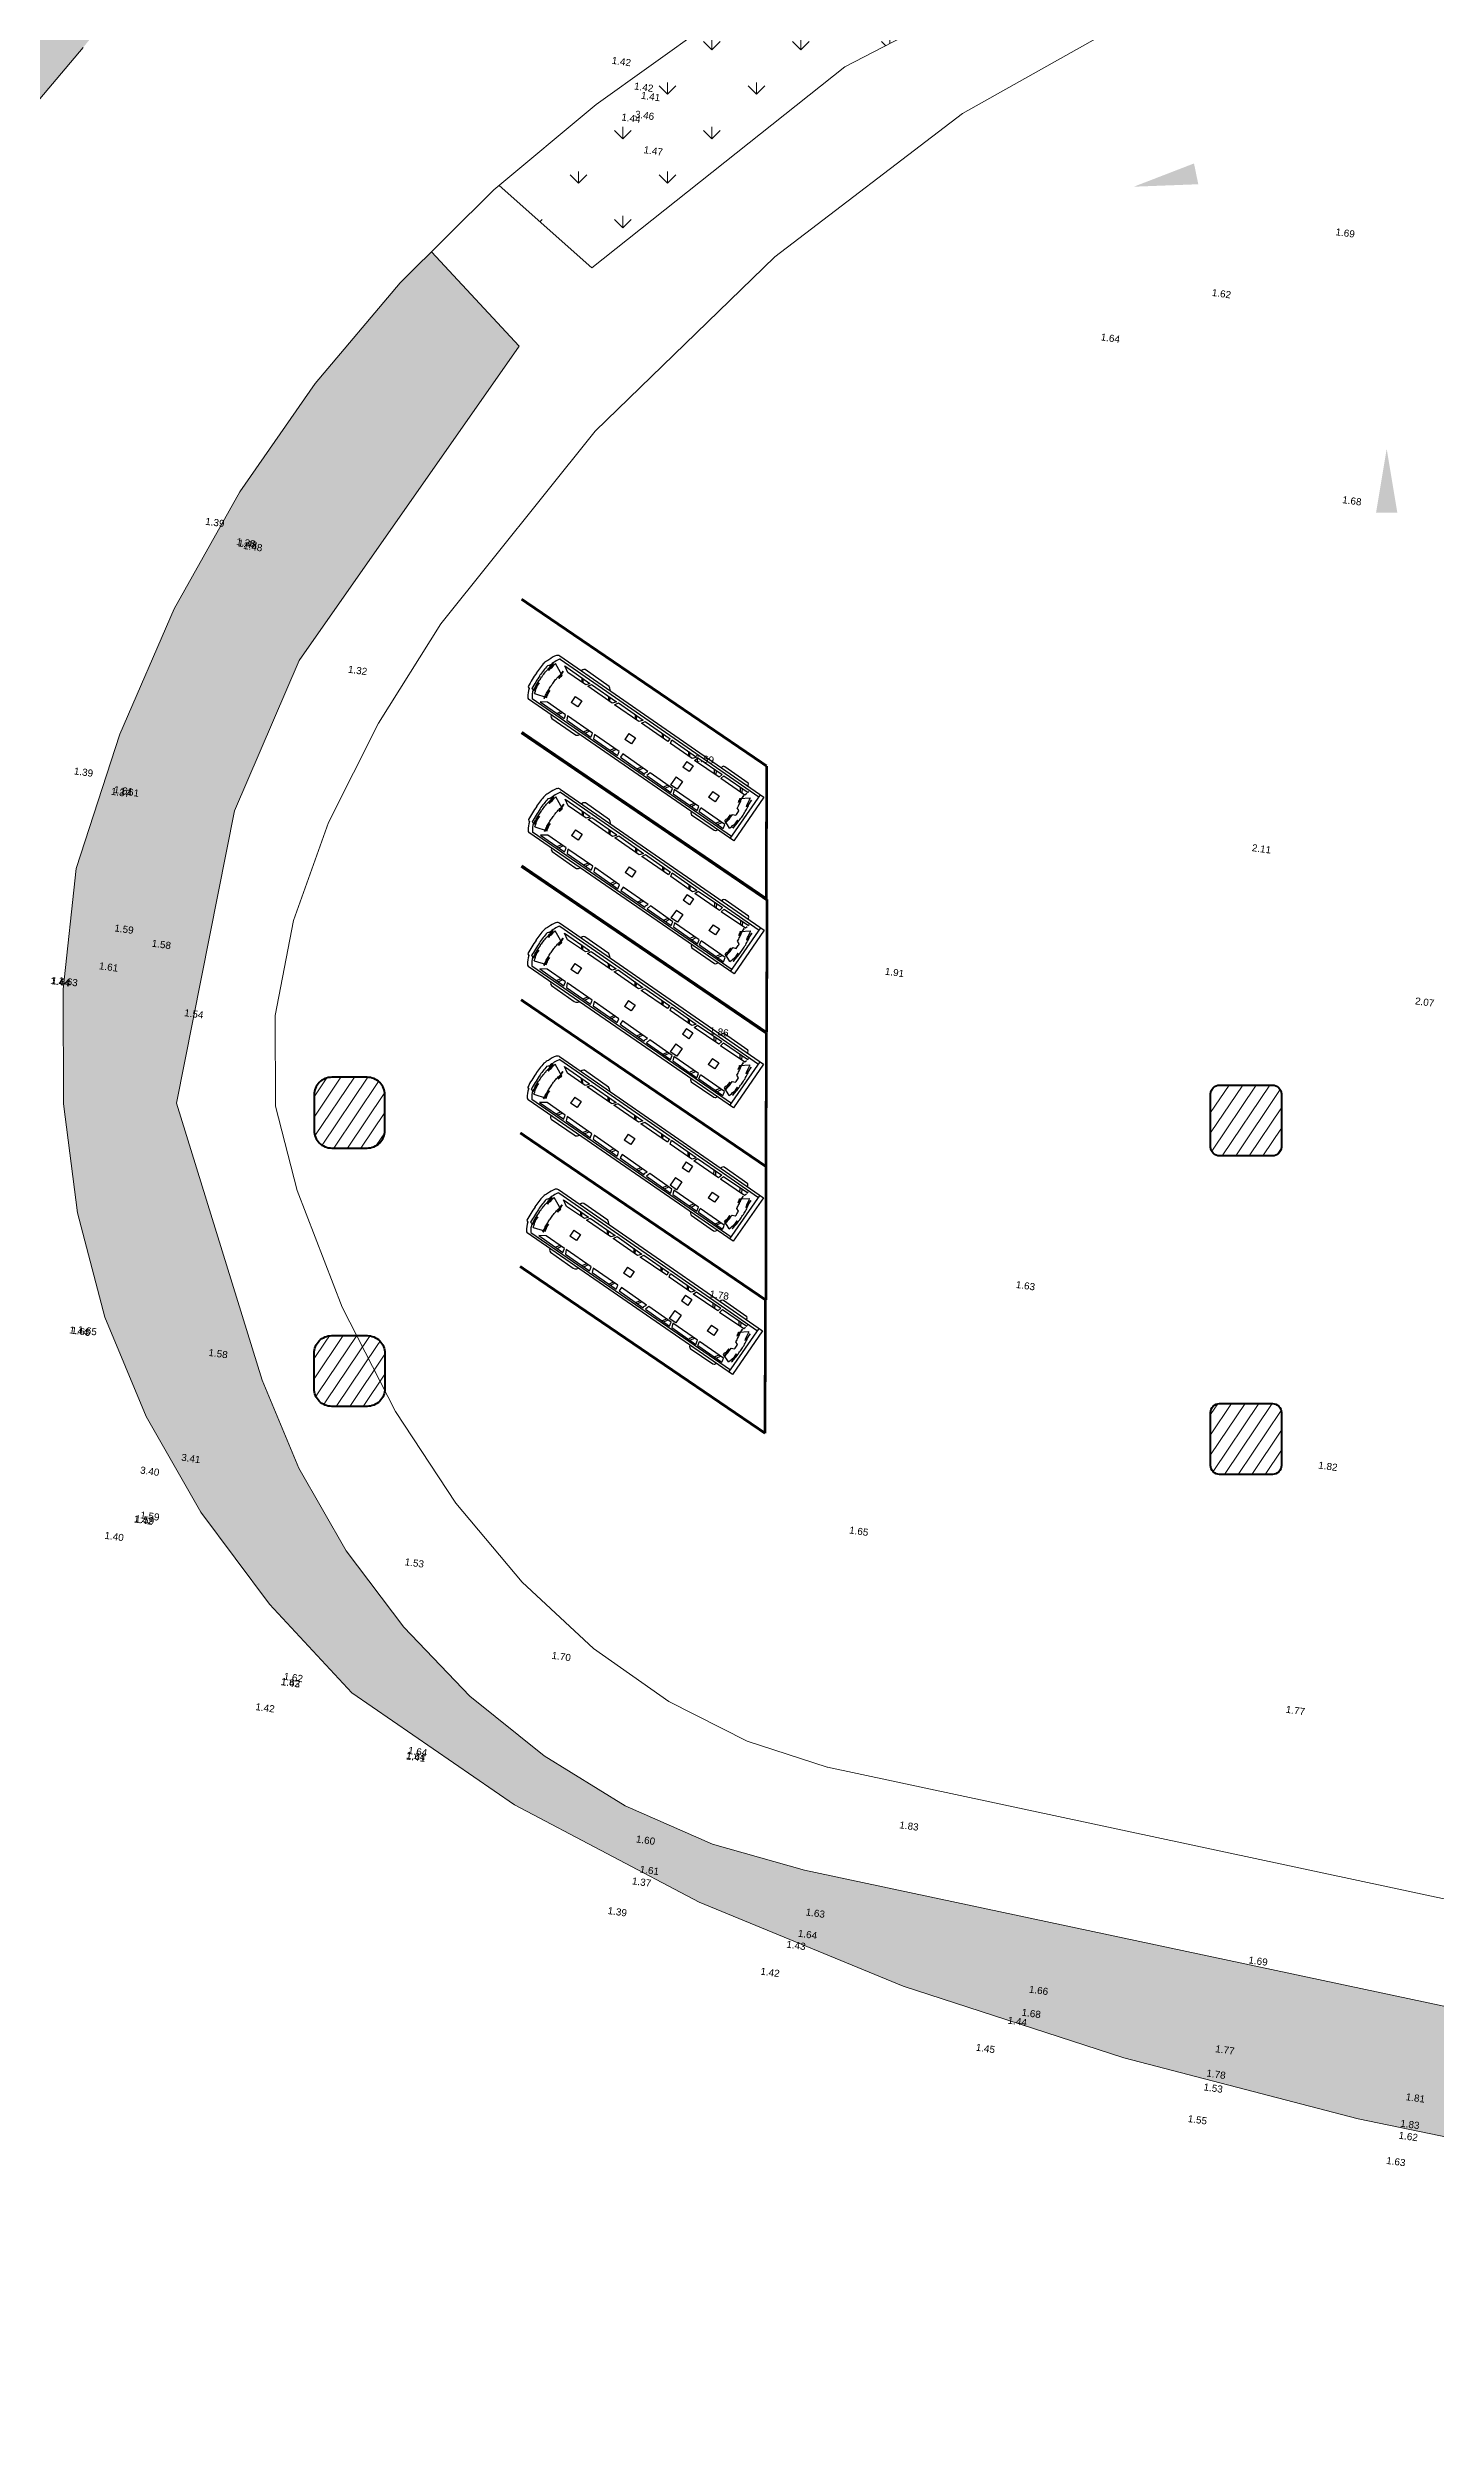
# Model space of a CAD drawing. Header units: millimetres. Extents: x -286774 to 170591, y -126585 to 81607.
# Drawn here: x -205181 to -165934, y -35060 to 32216 of the extents above; entities that cross this region are included whole.
import ezdxf

# ---------------------------------------------------------------- set-up
doc = ezdxf.new("R2010")
doc.units = ezdxf.units.MM
doc.header["$LTSCALE"] = 100
doc.header["$MEASUREMENT"] = 0
doc.linetypes.add('INTERROMPU2', pattern=[9.525, 6.35, -3.175])
for name, color, linetype in [('01-BXAS-mat bang tong the san duong$0$A-FUR', 252, 'Continuous'), ('PIER SYSTRA', 170, 'Continuous'), ('VACH SON PHAN LAN', 7, 'Continuous')]:
    doc.layers.add(name, color=color, linetype=linetype)
for name, color, linetype, lineweight in [('2', 2, 'Continuous', 18), ('ARC-VIEW', 90, 'Continuous', 5), ('ARC_CON-CUT', 130, 'Continuous', 40), ('ARC_CON-HIDE', 50, 'INTERROMPU2', 0), ('ARC_HATCH', 8, 'Continuous', 9), ('TAN CANG-profile- REVISE1$0$8', 17, 'Continuous', 0)]:
    doc.layers.add(name, color=color, linetype=linetype, lineweight=lineweight)
doc.layers.add('Elevation', color=1, linetype='Continuous', plot=False)
doc.styles.get("Standard").update_dxf_attribs({"font": 'arial.ttf'})
pattern_1 = [(56.08188, (-22.8601, -398.66258), (-0.26347288, 0.1771674), [])]

# ---------------------------------------------------------------- blocks, each defined once
blk = doc.blocks.new('XE')
at = {"layer": '01-BXAS-mat bang tong the san duong$0$A-FUR'}
for p, q in [((610774.1, 1198014.77, 0), (610768.25, 1198004.64, 0)), ((610774.1, 1198014.55, 0), (610768.41, 1198004.7, 0)), ((610774, 1198014.6, 0), (610776.17, 1198013.36, 0)), ((610776.26, 1198013.53, 0), (610774.1, 1198014.77, 0)), ((610770.4, 1198003.57, 0), (610776.05, 1198013.42, 0)), ((610770.45, 1198003.43, 0), (610776.26, 1198013.53, 0)), ((610772.84, 1198012.82, 0), (610773.48, 1198013.93, 0)), ((610773.22, 1198012.84, 0), (610773.9, 1198014.04, 0)), ((610774.05, 1198013.9, 0), (610773.37, 1198012.71, 0)), ((610773.48, 1198013.93, 0), (610773.53, 1198013.97, 0)), ((610773.53, 1198013.97, 0), (610773.57, 1198013.98, 0)), ((610773.57, 1198013.98, 0), (610773.64, 1198013.98, 0)), ((610773.92, 1198013.68, 0), (610773.71, 1198013.67, 0)), ((610773.74, 1198013.75, 0), (610773.96, 1198013.75, 0)), ((610773.9, 1198014.04, 0), (610773.96, 1198013.99, 0)), ((610773.96, 1198013.99, 0), (610774.05, 1198013.9, 0)), ((610774.09, 1198013.85, 0), (610774.14, 1198013.84, 0)), ((610774.09, 1198013.85, 0), (610774.09, 1198013.85, 0)), ((610774.48, 1198013.61, 0), (610774.09, 1198013.85, 0)), ((610774.18, 1198014.16, 0), (610774.13, 1198013.74, 0)), ((610774.13, 1198013.74, 0), (610774.22, 1198013.71, 0)), ((610774.14, 1198013.84, 0), (610774.19, 1198013.82, 0)), ((610774.18, 1198014.16, 0), (610774.3, 1198014.13, 0)), ((610774.19, 1198013.82, 0), (610774.24, 1198013.8, 0)), ((610774.19, 1198013.82, 0), (610774.19, 1198013.82, 0)), ((610774.22, 1198013.71, 0), (610774.28, 1198013.7, 0)), ((610774.22, 1198013.71, 0), (610774.22, 1198013.71, 0)), ((610774.24, 1198013.8, 0), (610774.29, 1198013.78, 0)), ((610774.24, 1198013.8, 0), (610774.24, 1198013.8, 0)), ((610774.28, 1198013.7, 0), (610774.33, 1198013.69, 0)), ((610774.29, 1198013.78, 0), (610774.29, 1198013.78, 0)), ((610774.29, 1198013.78, 0), (610774.34, 1198013.76, 0)), ((610774.3, 1198014.13, 0), (610774.36, 1198014.11, 0)), ((610774.3, 1198014.13, 0), (610774.3, 1198014.13, 0)), ((610774.31, 1198014.22, 0), (610774.37, 1198014.2, 0)), ((610774.31, 1198014.22, 0), (610774.31, 1198014.22, 0)), ((610774.69, 1198013.98, 0), (610774.31, 1198014.22, 0)), ((610774.33, 1198013.69, 0), (610774.33, 1198013.69, 0)), ((610774.33, 1198013.69, 0), (610774.48, 1198013.61, 0)), ((610774.34, 1198013.76, 0), (610774.39, 1198013.74, 0)), ((610774.36, 1198014.11, 0), (610774.42, 1198014.1, 0)), ((610774.36, 1198014.11, 0), (610774.36, 1198014.11, 0)), ((610774.37, 1198014.2, 0), (610774.42, 1198014.18, 0)), ((610774.37, 1198014.2, 0), (610774.37, 1198014.2, 0)), ((610774.39, 1198013.74, 0), (610774.53, 1198013.66, 0)), ((610774.39, 1198013.74, 0), (610774.39, 1198013.74, 0)), ((610774.42, 1198014.18, 0), (610774.48, 1198014.15, 0)), ((610774.42, 1198014.18, 0), (610774.42, 1198014.18, 0)), ((610774.42, 1198014.1, 0), (610774.48, 1198014.08, 0)), ((610774.42, 1198014.1, 0), (610774.42, 1198014.1, 0)), ((610774.48, 1198014.15, 0), (610774.48, 1198014.15, 0)), ((610774.48, 1198014.15, 0), (610774.54, 1198014.13, 0)), ((610774.48, 1198014.08, 0), (610774.48, 1198014.08, 0)), ((610774.48, 1198014.08, 0), (610774.54, 1198014.06, 0)), ((610774.48, 1198013.61, 0), (610774.48, 1198013.61, 0)), ((610774.53, 1198013.66, 0), (610774.53, 1198013.66, 0)), ((610774.53, 1198013.66, 0), (610774.58, 1198013.63, 0)), ((610774.54, 1198014.13, 0), (610774.6, 1198014.1, 0)), ((610774.54, 1198014.06, 0), (610774.69, 1198013.98, 0)), ((610774.58, 1198013.63, 0), (610774.7, 1198013.73, 0)), ((610774.58, 1198013.63, 0), (610774.58, 1198013.63, 0)), ((610774.6, 1198014.1, 0), (610774.75, 1198014.02, 0)), ((610774.6, 1198014.1, 0), (610774.6, 1198014.1, 0)), ((610774.69, 1198013.98, 0), (610774.69, 1198013.98, 0)), ((610774.7, 1198013.73, 0), (610774.75, 1198013.71, 0)), ((610774.75, 1198014.02, 0), (610774.81, 1198013.99, 0)), ((610774.75, 1198014.02, 0), (610774.75, 1198014.02, 0)), ((610774.75, 1198013.71, 0), (610774.8, 1198013.68, 0)), ((610774.75, 1198013.71, 0), (610774.75, 1198013.71, 0)), ((610774.8, 1198013.68, 0), (610774.85, 1198013.65, 0)), ((610774.8, 1198013.68, 0), (610774.8, 1198013.68, 0)), ((610774.81, 1198013.99, 0), (610774.86, 1198013.96, 0)), ((610774.81, 1198013.99, 0), (610774.81, 1198013.99, 0)), ((610774.85, 1198013.65, 0), (610774.89, 1198013.63, 0)), ((610774.86, 1198013.96, 0), (610774.92, 1198013.93, 0)), ((610774.86, 1198013.96, 0), (610774.86, 1198013.96, 0)), ((610774.89, 1198013.63, 0), (610774.89, 1198013.63, 0)), ((610774.89, 1198013.63, 0), (610774.93, 1198013.6, 0)), ((610774.93, 1198013.6, 0), (610774.91, 1198013.45, 0)), ((610774.91, 1198013.45, 0), (610774.91, 1198013.45, 0)), ((610774.91, 1198013.45, 0), (610774.95, 1198013.42, 0)), ((610774.92, 1198013.93, 0), (610774.97, 1198013.9, 0)), ((610774.92, 1198013.93, 0), (610774.92, 1198013.93, 0)), ((610774.93, 1198013.6, 0), (610774.93, 1198013.6, 0)), ((610774.95, 1198013.42, 0), (610775, 1198013.39, 0)), ((610774.97, 1198013.9, 0), (610774.97, 1198013.9, 0)), ((610774.97, 1198013.9, 0), (610775.02, 1198013.87, 0)), ((610775, 1198013.39, 0), (610775, 1198013.39, 0)), ((610775, 1198013.39, 0), (610775.04, 1198013.35, 0)), ((610775.02, 1198013.87, 0), (610775.07, 1198013.84, 0)), ((610775.04, 1198013.35, 0), (610775.09, 1198013.32, 0)), ((610775.04, 1198013.35, 0), (610775.04, 1198013.35, 0)), ((610775.07, 1198013.84, 0), (610775.13, 1198013.8, 0)), ((610775.07, 1198013.84, 0), (610775.07, 1198013.84, 0)), ((610775.08, 1198013.24, 0), (610775.12, 1198013.2, 0)), ((610775.08, 1198013.24, 0), (610775.08, 1198013.24, 0)), ((610775.44, 1198013.05, 0), (610775.08, 1198013.24, 0)), ((610775.09, 1198013.32, 0), (610775.09, 1198013.32, 0)), ((610775.09, 1198013.32, 0), (610775.13, 1198013.29, 0)), ((610775.12, 1198013.2, 0), (610775.12, 1198013.2, 0)), ((610775.12, 1198013.2, 0), (610775.16, 1198013.17, 0)), ((610775.13, 1198013.8, 0), (610775.18, 1198013.77, 0)), ((610775.13, 1198013.8, 0), (610775.13, 1198013.8, 0)), ((610775.13, 1198013.29, 0), (610775.17, 1198013.25, 0)), ((610775.17, 1198013.25, 0), (610775.17, 1198013.25, 0)), ((610775.17, 1198013.25, 0), (610775.21, 1198013.22, 0)), ((610775.18, 1198013.77, 0), (610775.18, 1198013.77, 0)), ((610775.18, 1198013.77, 0), (610775.23, 1198013.73, 0)), ((610775.21, 1198013.22, 0), (610775.25, 1198013.18, 0)), ((610775.21, 1198013.22, 0), (610775.21, 1198013.22, 0)), ((610775.22, 1198013.1, 0), (610775.66, 1198013.28, 0)), ((610775.23, 1198013.73, 0), (610775.23, 1198013.73, 0)), ((610775.23, 1198013.73, 0), (610775.28, 1198013.7, 0)), ((610775.28, 1198013.7, 0), (610775.28, 1198013.7, 0)), ((610775.28, 1198013.7, 0), (610775.33, 1198013.66, 0)), ((610775.67, 1198013.4, 0), (610775.32, 1198013.59, 0)), ((610775.32, 1198013.59, 0), (610775.37, 1198013.54, 0)), ((610775.33, 1198013.66, 0), (610775.38, 1198013.62, 0)), ((610775.37, 1198013.54, 0), (610775.41, 1198013.5, 0)), ((610775.37, 1198013.54, 0), (610775.37, 1198013.54, 0)), ((610775.38, 1198013.62, 0), (610775.38, 1198013.62, 0)), ((610775.38, 1198013.62, 0), (610775.43, 1198013.58, 0)), ((610775.41, 1198013.5, 0), (610775.45, 1198013.46, 0)), ((610775.41, 1198013.5, 0), (610775.41, 1198013.5, 0)), ((610775.43, 1198013.58, 0), (610775.47, 1198013.54, 0)), ((610775.43, 1198013.58, 0), (610775.43, 1198013.58, 0)), ((610775.45, 1198013.46, 0), (610775.6, 1198013.35, 0)), ((610775.47, 1198013.54, 0), (610775.52, 1198013.5, 0)), ((610775.47, 1198013.54, 0), (610775.47, 1198013.54, 0)), ((610775.52, 1198013.5, 0), (610775.67, 1198013.4, 0)), ((610775.52, 1198013.5, 0), (610775.52, 1198013.5, 0)), ((610775.6, 1198013.35, 0), (610775.65, 1198013.3, 0)), ((610775.65, 1198013.3, 0), (610775.66, 1198013.28, 0)), ((610775.65, 1198013.3, 0), (610775.65, 1198013.3, 0)), ((610775.67, 1198013.4, 0), (610775.67, 1198013.4, 0)), ((610772.48, 1198011.56, 0), (610773.16, 1198012.76, 0)), ((610773.31, 1198012.62, 0), (610772.61, 1198011.4, 0)), ((610772.84, 1198012.77, 0), (610772.84, 1198012.82, 0)), ((610772.85, 1198012.72, 0), (610772.84, 1198012.77, 0)), ((610772.88, 1198012.67, 0), (610772.85, 1198012.72, 0)), ((610773.18, 1198012.39, 0), (610772.97, 1198012.38, 0)), ((610773, 1198012.47, 0), (610773.22, 1198012.46, 0)), ((610773.16, 1198012.76, 0), (610773.31, 1198012.62, 0)), ((610773.22, 1198012.84, 0), (610773.37, 1198012.71, 0)), ((610774.1, 1198012.74, 0), (610773.91, 1198012.42, 0)), ((610774.2, 1198012.26, 0), (610773.91, 1198012.42, 0)), ((610774.39, 1198012.57, 0), (610774.1, 1198012.74, 0)), ((610774.2, 1198012.26, 0), (610774.39, 1198012.57, 0)), ((610775.5, 1198013.06, 0), (610774.81, 1198011.88, 0)), ((610774.99, 1198011.82, 0), (610775.69, 1198013.01, 0)), ((610775.16, 1198013.17, 0), (610775.2, 1198013.13, 0)), ((610775.2, 1198013.13, 0), (610775.22, 1198013.1, 0)), ((610775.88, 1198012.62, 0), (610775.21, 1198011.45, 0)), ((610775.25, 1198013.18, 0), (610775.3, 1198013.15, 0)), ((610775.25, 1198013.18, 0), (610775.25, 1198013.18, 0)), ((610775.3, 1198013.15, 0), (610775.44, 1198013.05, 0)), ((610775.37, 1198012.84, 0), (610775.46, 1198012.66, 0)), ((610775.52, 1198012.72, 0), (610775.41, 1198012.91, 0)), ((610775.44, 1198013.05, 0), (610775.44, 1198013.05, 0)), ((610775.61, 1198013.04, 0), (610775.5, 1198013.06, 0)), ((610775.73, 1198012.99, 0), (610775.65, 1198013.01, 0)), ((610775.81, 1198012.74, 0), (610775.84, 1198012.7, 0)), ((610775.84, 1198012.7, 0), (610775.87, 1198012.66, 0)), ((610775.87, 1198012.66, 0), (610775.88, 1198012.62, 0)), ((610771.73, 1198010.26, 0), (610772.41, 1198011.46, 0)), ((610772.55, 1198011.32, 0), (610771.93, 1198010.21, 0)), ((610772.42, 1198011.09, 0), (610772.21, 1198011.08, 0)), ((610772.25, 1198011.16, 0), (610772.47, 1198011.16, 0)), ((610772.41, 1198011.46, 0), (610772.47, 1198011.4, 0)), ((610772.47, 1198011.4, 0), (610772.55, 1198011.32, 0)), ((610772.61, 1198011.4, 0), (610772.48, 1198011.56, 0)), ((610772.74, 1198011.44, 0), (610772.55, 1198011.12, 0)), ((610772.94, 1198010.9, 0), (610772.55, 1198011.12, 0)), ((610773.12, 1198011.22, 0), (610772.74, 1198011.44, 0)), ((610772.94, 1198010.9, 0), (610773.12, 1198011.22, 0)), ((610774.76, 1198011.78, 0), (610774.05, 1198010.57, 0)), ((610774.25, 1198010.54, 0), (610774.95, 1198011.73, 0)), ((610774.63, 1198011.55, 0), (610774.72, 1198011.37, 0)), ((610774.77, 1198011.44, 0), (610774.67, 1198011.62, 0)), ((610774.95, 1198011.73, 0), (610774.76, 1198011.78, 0)), ((610774.99, 1198011.82, 0), (610774.81, 1198011.88, 0)), ((610775.1, 1198011.4, 0), (610775.05, 1198011.42, 0)), ((610775.17, 1198011.41, 0), (610775.1, 1198011.4, 0)), ((610775.21, 1198011.45, 0), (610775.17, 1198011.41, 0)), ((610770.98, 1198008.95, 0), (610771.66, 1198010.15, 0)), ((610771.85, 1198010.1, 0), (610771.14, 1198008.85, 0)), ((610771.49, 1198009.86, 0), (610771.71, 1198009.86, 0)), ((610771.66, 1198010.15, 0), (610771.71, 1198010.1, 0)), ((610771.71, 1198010.1, 0), (610771.85, 1198010.1, 0)), ((610771.93, 1198010.21, 0), (610771.73, 1198010.26, 0)), ((610774, 1198010.45, 0), (610773.38, 1198009.37, 0)), ((610773.6, 1198010.94, 0), (610773.42, 1198010.62, 0)), ((610773.71, 1198010.46, 0), (610773.42, 1198010.62, 0)), ((610773.51, 1198009.24, 0), (610774.21, 1198010.47, 0)), ((610773.89, 1198010.77, 0), (610773.6, 1198010.94, 0)), ((610773.71, 1198010.46, 0), (610773.89, 1198010.77, 0)), ((610773.98, 1198010.06, 0), (610773.89, 1198010.26, 0)), ((610773.93, 1198010.33, 0), (610774.02, 1198010.15, 0)), ((610774.17, 1198010.48, 0), (610774, 1198010.45, 0)), ((610774.05, 1198010.57, 0), (610774.25, 1198010.54, 0)), ((610774.21, 1198010.47, 0), (610774.17, 1198010.48, 0)), ((610770.21, 1198007.62, 0), (610770.89, 1198008.82, 0)), ((610770.89, 1198008.82, 0), (610770.95, 1198008.77, 0)), ((610770.95, 1198008.77, 0), (610771.03, 1198008.68, 0)), ((610771.14, 1198008.85, 0), (610770.98, 1198008.95, 0)), ((610771.67, 1198009.79, 0), (610771.46, 1198009.78, 0)), ((610773.31, 1198009.24, 0), (610772.55, 1198007.93, 0)), ((610772.75, 1198007.93, 0), (610773.46, 1198009.17, 0)), ((610773.23, 1198008.76, 0), (610773.14, 1198008.95, 0)), ((610773.18, 1198009.02, 0), (610773.27, 1198008.85, 0)), ((610773.42, 1198009.17, 0), (610773.31, 1198009.24, 0)), ((610773.38, 1198009.37, 0), (610773.51, 1198009.24, 0)), ((610773.46, 1198009.17, 0), (610773.42, 1198009.17, 0)), ((610770.34, 1198007.46, 0), (610770.21, 1198007.62, 0)), ((610771.03, 1198008.68, 0), (610770.34, 1198007.46, 0)), ((610770.9, 1198008.45, 0), (610770.69, 1198008.45, 0)), ((610770.72, 1198008.53, 0), (610770.94, 1198008.53, 0)), ((610771.71, 1198008.6, 0), (610771.52, 1198008.28, 0)), ((610771.81, 1198008.11, 0), (610771.52, 1198008.28, 0)), ((610772, 1198008.43, 0), (610771.71, 1198008.6, 0)), ((610772.48, 1198007.81, 0), (610771.78, 1198006.6, 0)), ((610771.81, 1198008.11, 0), (610772, 1198008.43, 0)), ((610771.99, 1198006.6, 0), (610772.69, 1198007.84, 0)), ((610772.46, 1198007.43, 0), (610772.37, 1198007.62, 0)), ((610772.41, 1198007.69, 0), (610772.5, 1198007.52, 0)), ((610772.65, 1198007.84, 0), (610772.48, 1198007.81, 0)), ((610772.55, 1198007.93, 0), (610772.75, 1198007.93, 0)), ((610772.69, 1198007.84, 0), (610772.65, 1198007.84, 0)), ((610768.84, 1198005.92, 0), (610769.49, 1198007.05, 0)), ((610769.44, 1198006.3, 0), (610770.13, 1198007.5, 0)), ((610769.49, 1198007.05, 0), (610769.54, 1198007.12, 0)), ((610769.54, 1198007.12, 0), (610769.62, 1198007.16, 0)), ((610770.27, 1198007.36, 0), (610769.57, 1198006.13, 0)), ((610769.62, 1198007.16, 0), (610769.71, 1198007.17, 0)), ((610770.14, 1198007.14, 0), (610769.93, 1198007.13, 0)), ((610769.96, 1198007.21, 0), (610770.18, 1198007.21, 0)), ((610770.13, 1198007.5, 0), (610770.18, 1198007.45, 0)), ((610770.18, 1198007.45, 0), (610770.27, 1198007.36, 0)), ((610771.72, 1198006.49, 0), (610771.02, 1198005.28, 0)), ((610771.22, 1198005.28, 0), (610771.93, 1198006.52, 0)), ((610771.89, 1198006.52, 0), (610771.72, 1198006.49, 0)), ((610771.78, 1198006.6, 0), (610771.99, 1198006.6, 0)), ((610771.93, 1198006.52, 0), (610771.89, 1198006.52, 0)), ((610768.68, 1198004.98, 0), (610769.37, 1198006.18, 0)), ((610768.84, 1198005.86, 0), (610768.84, 1198005.92, 0)), ((610768.85, 1198005.81, 0), (610768.84, 1198005.86, 0)), ((610768.9, 1198005.76, 0), (610768.85, 1198005.81, 0)), ((610769.51, 1198006.04, 0), (610769, 1198005.14, 0)), ((610769.38, 1198005.82, 0), (610769.17, 1198005.81, 0)), ((610769.2, 1198005.89, 0), (610769.42, 1198005.89, 0)), ((610769.37, 1198006.18, 0), (610769.42, 1198006.13, 0)), ((610769.42, 1198006.13, 0), (610769.51, 1198006.04, 0)), ((610769.57, 1198006.13, 0), (610769.44, 1198006.3, 0)), ((610770.18, 1198005.95, 0), (610769.99, 1198005.63, 0)), ((610770.28, 1198005.46, 0), (610769.99, 1198005.63, 0)), ((610770.47, 1198005.78, 0), (610770.18, 1198005.95, 0)), ((610770.28, 1198005.46, 0), (610770.47, 1198005.78, 0)), ((610771.92, 1198005.72, 0), (610771.24, 1198004.52, 0)), ((610771.7, 1198006.11, 0), (610771.61, 1198006.3, 0)), ((610771.65, 1198006.37, 0), (610771.74, 1198006.2, 0)), ((610771.89, 1198005.93, 0), (610771.91, 1198005.87, 0)), ((610771.91, 1198005.87, 0), (610771.92, 1198005.81, 0)), ((610771.92, 1198005.81, 0), (610771.92, 1198005.72, 0)), ((610768.61, 1198004.52, 0), (610769.05, 1198004.93, 0)), ((610768.61, 1198004.52, 0), (610768.7, 1198004.43, 0)), ((610768.61, 1198004.52, 0), (610768.61, 1198004.52, 0)), ((610769.02, 1198004.16, 0), (610768.62, 1198004.38, 0)), ((610768.62, 1198004.38, 0), (610768.62, 1198004.38, 0)), ((610768.62, 1198004.38, 0), (610768.67, 1198004.34, 0)), ((610768.67, 1198004.34, 0), (610768.67, 1198004.34, 0)), ((610768.67, 1198004.34, 0), (610768.72, 1198004.3, 0)), ((610769, 1198005.14, 0), (610768.68, 1198004.98, 0)), ((610768.7, 1198004.43, 0), (610768.7, 1198004.43, 0)), ((610768.7, 1198004.43, 0), (610768.74, 1198004.39, 0)), ((610768.72, 1198004.3, 0), (610768.77, 1198004.26, 0)), ((610768.72, 1198004.3, 0), (610768.72, 1198004.3, 0)), ((610768.74, 1198004.39, 0), (610768.74, 1198004.39, 0)), ((610768.74, 1198004.39, 0), (610768.78, 1198004.34, 0)), ((610768.77, 1198004.26, 0), (610768.77, 1198004.26, 0)), ((610768.77, 1198004.26, 0), (610768.82, 1198004.22, 0)), ((610768.78, 1198004.34, 0), (610768.83, 1198004.3, 0)), ((610768.78, 1198004.34, 0), (610768.78, 1198004.34, 0)), ((610768.83, 1198004.3, 0), (610768.83, 1198004.3, 0)), ((610768.83, 1198004.3, 0), (610768.88, 1198004.25, 0)), ((610768.88, 1198004.25, 0), (610769.02, 1198004.16, 0)), ((610768.92, 1198004.91, 0), (610768.97, 1198004.88, 0)), ((610769.33, 1198004.69, 0), (610768.92, 1198004.91, 0)), ((610768.92, 1198004.91, 0), (610768.92, 1198004.91, 0)), ((610768.97, 1198004.88, 0), (610769.01, 1198004.84, 0)), ((610769.01, 1198004.84, 0), (610769.05, 1198004.81, 0)), ((610769.01, 1198004.84, 0), (610769.01, 1198004.84, 0)), ((610769.05, 1198004.93, 0), (610769.11, 1198004.86, 0)), ((610769.05, 1198004.93, 0), (610769.05, 1198004.93, 0)), ((610769.05, 1198004.81, 0), (610769.05, 1198004.81, 0)), ((610769.05, 1198004.81, 0), (610769.09, 1198004.78, 0)), ((610769.09, 1198004.78, 0), (610769.09, 1198004.78, 0)), ((610769.09, 1198004.78, 0), (610769.13, 1198004.74, 0)), ((610769.11, 1198004.86, 0), (610769.11, 1198004.86, 0)), ((610769.11, 1198004.86, 0), (610769.15, 1198004.83, 0)), ((610769.13, 1198004.74, 0), (610769.18, 1198004.71, 0)), ((610769.15, 1198004.83, 0), (610769.19, 1198004.79, 0)), ((610769.18, 1198004.71, 0), (610769.18, 1198004.71, 0)), ((610769.18, 1198004.71, 0), (610769.32, 1198004.62, 0)), ((610769.19, 1198004.79, 0), (610769.19, 1198004.79, 0)), ((610769.19, 1198004.79, 0), (610769.33, 1198004.69, 0)), ((610769.32, 1198004.62, 0), (610769.32, 1198004.62, 0)), ((610769.32, 1198004.62, 0), (610769.36, 1198004.59, 0)), ((610769.33, 1198004.69, 0), (610769.33, 1198004.69, 0)), ((610769.36, 1198004.59, 0), (610769.36, 1198004.59, 0)), ((610769.36, 1198004.59, 0), (610769.41, 1198004.56, 0)), ((610769.41, 1198004.56, 0), (610769.46, 1198004.53, 0)), ((610769.46, 1198004.53, 0), (610769.46, 1198004.53, 0)), ((610769.46, 1198004.53, 0), (610769.5, 1198004.51, 0)), ((610769.5, 1198004.51, 0), (610769.5, 1198004.51, 0)), ((610769.5, 1198004.51, 0), (610769.55, 1198004.48, 0)), ((610769.55, 1198004.48, 0), (610769.59, 1198004.45, 0)), ((610769.59, 1198004.45, 0), (610769.59, 1198004.45, 0)), ((610769.59, 1198004.45, 0), (610769.64, 1198004.43, 0)), ((610769.64, 1198004.43, 0), (610769.64, 1198004.43, 0)), ((610769.64, 1198004.43, 0), (610769.69, 1198004.4, 0)), ((610769.69, 1198004.4, 0), (610769.69, 1198004.4, 0)), ((610769.69, 1198004.4, 0), (610769.74, 1198004.38, 0)), ((610769.74, 1198004.38, 0), (610769.79, 1198004.35, 0)), ((610769.79, 1198004.35, 0), (610769.79, 1198004.35, 0)), ((610769.79, 1198004.35, 0), (610769.84, 1198004.33, 0)), ((610769.84, 1198004.33, 0), (610769.84, 1198004.33, 0)), ((610769.84, 1198004.33, 0), (610769.88, 1198004.31, 0)), ((610769.88, 1198004.31, 0), (610769.88, 1198004.31, 0)), ((610769.88, 1198004.31, 0), (610769.94, 1198004.29, 0)), ((610769.94, 1198004.29, 0), (610769.99, 1198004.27, 0)), ((610769.95, 1198004.36, 0), (610770, 1198004.34, 0)), ((610770.29, 1198004.14, 0), (610769.95, 1198004.36, 0)), ((610769.95, 1198004.36, 0), (610769.95, 1198004.36, 0)), ((610769.99, 1198004.27, 0), (610769.99, 1198004.27, 0)), ((610769.99, 1198004.27, 0), (610770.04, 1198004.25, 0)), ((610770, 1198004.34, 0), (610770, 1198004.34, 0)), ((610770, 1198004.34, 0), (610770.05, 1198004.33, 0)), ((610770.04, 1198004.25, 0), (610770.09, 1198004.24, 0)), ((610770.04, 1198004.25, 0), (610770.04, 1198004.25, 0)), ((610770.05, 1198004.33, 0), (610770.11, 1198004.32, 0)), ((610770.11, 1198004.32, 0), (610770.11, 1198004.32, 0)), ((610770.11, 1198004.32, 0), (610770.15, 1198004.31, 0)), ((610770.15, 1198004.31, 0), (610770.11, 1198003.67, 0)), ((610770.15, 1198004.31, 0), (610770.15, 1198004.31, 0)), ((610770.96, 1198005.18, 0), (610770.45, 1198004.3, 0)), ((610770.45, 1198004.3, 0), (610770.46, 1198003.96, 0)), ((610770.46, 1198003.96, 0), (610771.17, 1198005.2, 0)), ((610770.94, 1198004.79, 0), (610770.85, 1198004.99, 0)), ((610770.89, 1198005.05, 0), (610770.97, 1198004.88, 0)), ((610771.13, 1198005.21, 0), (610770.96, 1198005.18, 0)), ((610771.02, 1198005.28, 0), (610771.22, 1198005.28, 0)), ((610771.14, 1198004.48, 0), (610771.05, 1198004.49, 0)), ((610771.17, 1198005.2, 0), (610771.13, 1198005.21, 0)), ((610771.19, 1198004.49, 0), (610771.14, 1198004.48, 0)), ((610771.24, 1198004.52, 0), (610771.19, 1198004.49, 0)), ((610768.82, 1198004.22, 0), (610768.87, 1198004.19, 0)), ((610768.87, 1198004.19, 0), (610769.02, 1198004.09, 0)), ((610768.87, 1198004.19, 0), (610768.87, 1198004.19, 0)), ((610769.02, 1198004.16, 0), (610769.02, 1198004.16, 0)), ((610769.02, 1198004.09, 0), (610769.02, 1198004.09, 0)), ((610769.02, 1198004.09, 0), (610769.07, 1198004.06, 0)), ((610769.07, 1198004.06, 0), (610769.13, 1198004.03, 0)), ((610769.07, 1198004.06, 0), (610769.07, 1198004.06, 0)), ((610769.13, 1198004.03, 0), (610769.13, 1198004.03, 0)), ((610769.13, 1198004.03, 0), (610769.18, 1198004, 0)), ((610769.18, 1198004, 0), (610769.18, 1198004, 0)), ((610769.18, 1198004, 0), (610769.23, 1198003.96, 0)), ((610769.23, 1198003.96, 0), (610769.23, 1198003.96, 0)), ((610769.23, 1198003.96, 0), (610769.28, 1198003.94, 0)), ((610769.28, 1198003.94, 0), (610769.34, 1198003.91, 0)), ((610769.34, 1198003.91, 0), (610769.34, 1198003.91, 0)), ((610769.34, 1198003.91, 0), (610769.4, 1198003.88, 0)), ((610769.4, 1198003.88, 0), (610769.45, 1198003.85, 0)), ((610769.4, 1198003.88, 0), (610769.4, 1198003.88, 0)), ((610769.45, 1198003.85, 0), (610769.45, 1198003.85, 0)), ((610769.45, 1198003.85, 0), (610769.51, 1198003.82, 0)), ((610769.51, 1198003.82, 0), (610769.51, 1198003.82, 0)), ((610769.51, 1198003.82, 0), (610769.56, 1198003.8, 0)), ((610769.56, 1198003.8, 0), (610769.62, 1198003.77, 0)), ((610769.56, 1198003.8, 0), (610769.56, 1198003.8, 0)), ((610769.62, 1198003.77, 0), (610769.68, 1198003.75, 0)), ((610770.02, 1198003.6, 0), (610769.68, 1198003.82, 0)), ((610769.68, 1198003.82, 0), (610769.74, 1198003.8, 0)), ((610769.68, 1198003.75, 0), (610769.68, 1198003.75, 0)), ((610769.68, 1198003.75, 0), (610769.74, 1198003.73, 0)), ((610769.74, 1198003.8, 0), (610769.74, 1198003.8, 0)), ((610769.74, 1198003.8, 0), (610769.8, 1198003.78, 0)), ((610769.74, 1198003.73, 0), (610769.8, 1198003.71, 0)), ((610769.74, 1198003.73, 0), (610769.74, 1198003.73, 0)), ((610769.8, 1198003.78, 0), (610769.86, 1198003.77, 0)), ((610769.8, 1198003.78, 0), (610769.8, 1198003.78, 0)), ((610769.8, 1198003.71, 0), (610769.85, 1198003.68, 0)), ((610769.8, 1198003.71, 0), (610769.8, 1198003.71, 0)), ((610769.85, 1198003.68, 0), (610769.85, 1198003.68, 0)), ((610769.85, 1198003.68, 0), (610770.02, 1198003.6, 0)), ((610769.86, 1198003.77, 0), (610769.86, 1198003.77, 0)), ((610769.86, 1198003.77, 0), (610770.03, 1198003.69, 0)), ((610770.02, 1198003.6, 0), (610770.02, 1198003.6, 0)), ((610770.03, 1198003.69, 0), (610770.03, 1198003.69, 0)), ((610770.03, 1198003.69, 0), (610770.09, 1198003.68, 0)), ((610770.09, 1198004.24, 0), (610770.14, 1198004.22, 0)), ((610770.09, 1198004.24, 0), (610770.09, 1198004.24, 0)), ((610770.09, 1198003.68, 0), (610770.11, 1198003.67, 0)), ((610770.09, 1198003.68, 0), (610770.09, 1198003.68, 0)), ((610770.14, 1198004.22, 0), (610770.29, 1198004.14, 0)), ((610770.29, 1198004.14, 0), (610770.29, 1198004.14, 0))]:
    blk.add_line(p, q, dxfattribs=at)
at = {"layer": '01-BXAS-mat bang tong the san duong$0$A-FUR', "extrusion": (-4.60831e-13, 4.58554e-12, -1)}
for centre, major_axis, ratio, start_param, end_param in [((610768.41, 1198004.6, 0), (0.044, -0.163), 1, 1.413689, 2.05379), ((610769.39, 1198005.04, 0), (1.2, 0.32), 1, 2.648501, 2.984485), ((610769.39, 1198005.04, 0), (0.27, -1), 1, 1.077704, 1.498567), ((610770.96, 1198003.39, 0), (2.35, -0.9), 0.209196, 3.057444, 3.225742), ((610771.19, 1198003.96, 0), (2.71, -0.18), 0.230527, 3.057444, 3.225742), ((610771.51, 1198008.07, 0), (4.94, -3.2), 0.848408, 1.507741, 1.633852), ((610771.51, 1198008.07, 0), (4.78, -3.11), 0.84085, 1.508792, 1.6328), ((610771.6, 1198008.01, 0), (4.83, 1.29), 1, 2.232186, 2.356194), ((610771.59, 1198008.01, 0), (4.63, 1.24), 1, 2.232186, 2.356194), ((610770.12, 1198006.07, 0), (-0.34, -2.69), 0.539122, -0.084149, 0.084149), ((610768.94, 1198005.98, 0), (0.84, -2.37), 0.271395, -0.084149, 0.084149), ((610770.23, 1198004.61, 0), (1.28, -0.14), 0.810216, 1.348273, 1.79332), ((610770.19, 1198004.58, 0), (1.2, 0.32), 1, 1.727904, 2.063888), ((610770.3, 1198003.52, 0), (0.163, 0.044), 1, 0.785398, 1.727904)]:
    blk.add_ellipse(centre, major_axis=major_axis, ratio=ratio, start_param=start_param, end_param=end_param, dxfattribs=at)
blk = doc.blocks.new('mbd')
at = {"layer": 'VACH SON PHAN LAN', "ltscale": 7, "const_width": 0.06}
for points in [[(605569.295, 1194115.773), (605571.624, 1194117.656)], [(605571.624, 1194117.656), (605577.986, 1194115.727)], [(605569.295, 1194115.773), (605575.657, 1194113.844)]]:
    blk.add_lwpolyline(points, dxfattribs=at)
at = {"xscale": 0.477603, "yscale": 0.477603, "zscale": 0.477603, "rotation": 103.4961213150897}
blk.add_blockref('XE', (1230024.59, 1043997.822, -3.72), dxfattribs=at)
blk = doc.blocks.new('muitenH')
at = {"layer": '2'}
blk.add_solid([(1.8, -0.3), (0, 0), (1.8, 0.3)], dxfattribs=at)
blk = doc.blocks.new('SYSP')
at = {"layer": 'ARC_HATCH', "ltscale": 0.5}
h = blk.add_hatch(dxfattribs=at)
h.set_pattern_fill('ANSI31', color=256, scale=0.1, angle=3.2513, style=0)
h.set_pattern_definition(pattern_1)
edge = h.paths.add_edge_path()
edge.add_line((-111.9, 1.62), (-111.9, 2.62))
edge.add_arc((-112.4, 2.62), 0.5, -0.00087, 89.99913)
edge.add_line((-112.4, 3.12), (-113.4, 3.12))
edge.add_arc((-113.4, 2.62), 0.5, 89.99913, 179.99913)
edge.add_line((-113.9, 2.62), (-113.9, 1.62))
edge.add_arc((-113.4, 1.62), 0.5, 179.99913, 269.99913)
edge.add_line((-113.4, 1.12), (-112.4, 1.12))
edge.add_arc((-112.4, 1.62), 0.5, 269.99913, 359.99913)
h = blk.add_hatch(dxfattribs=at)
h.set_pattern_fill('ANSI31', color=256, scale=0.1, angle=3.2513, style=0)
h.set_pattern_definition(pattern_1)
h.paths.add_polyline_path([(-86.563, 2.649, 0.414214), (-86.813, 2.899), (-88.313, 2.899, 0.414214), (-88.563, 2.649), (-88.563, 1.149, 0.414214), (-88.313, 0.899), (-86.813, 0.899, 0.414214), (-86.563, 1.149)])
h = blk.add_hatch(dxfattribs=at)
h.set_pattern_fill('ANSI31', color=256, scale=0.1, angle=3.2513, style=0)
h.set_pattern_definition(pattern_1)
edge = h.paths.add_edge_path()
edge.add_arc((-112.4, -5.68), 0.5, -90.00087, -0.00087, ccw=False)
edge.add_line((-112.4, -6.18), (-113.4, -6.18))
edge.add_arc((-113.4, -5.68), 0.5, 179.99913, 269.99913, ccw=False)
edge.add_line((-113.9, -5.68), (-113.9, -4.68))
edge.add_arc((-113.4, -4.68), 0.5, 89.99913, 179.99913, ccw=False)
edge.add_line((-113.4, -4.18), (-112.4, -4.18))
edge.add_arc((-112.4, -4.68), 0.5, -0.00087, 89.99913, ccw=False)
edge.add_line((-111.9, -4.68), (-111.9, -5.68))
h = blk.add_hatch(dxfattribs=at)
h.set_pattern_fill('ANSI31', color=256, scale=0.1, angle=3.2513, style=0)
h.set_pattern_definition(pattern_1)
h.paths.add_polyline_path([(-86.563, -6.351, 0.414214), (-86.813, -6.101), (-88.313, -6.101, 0.414214), (-88.563, -6.351), (-88.563, -7.851, 0.414214), (-88.313, -8.101), (-86.813, -8.101, 0.414214), (-86.563, -7.851)])
at = {"layer": 'ARC_CON-CUT', "ltscale": 0.5}
for points in [[(-111.9, 1.62), (-111.9, 2.62, 0.414214), (-112.4, 3.12), (-113.4, 3.12, 0.414214), (-113.9, 2.62), (-113.9, 2.62), (-113.9, 1.62, 0.414214), (-113.4, 1.12), (-112.4, 1.12, 0.414214), (-111.9, 1.62)], [(-88.563, 1.149), (-88.563, 2.649, -0.414214), (-88.313, 2.899), (-86.813, 2.899, -0.414214), (-86.563, 2.649), (-86.563, 1.149, -0.414214), (-86.813, 0.899), (-88.313, 0.899, -0.414214)], [(-111.9, -5.68), (-111.9, -5.68, -0.414214), (-112.4, -6.18), (-113.4, -6.18, -0.414214), (-113.9, -5.68), (-113.9, -4.68), (-113.9, -4.68, -0.414214), (-113.4, -4.18), (-112.4, -4.18, -0.414214), (-111.9, -4.68)], [(-88.563, -7.851), (-88.563, -6.351, -0.414214), (-88.313, -6.101), (-86.813, -6.101, -0.414214), (-86.563, -6.351), (-86.563, -7.851, -0.414214), (-86.813, -8.101), (-88.313, -8.101, -0.414214)]]:
    blk.add_lwpolyline(points, format="xyb", close=True, dxfattribs=at)

msp = doc.modelspace()

# ---------------------------------------------------------------- hatches: boundary and pattern name
at = {"layer": 'TAN CANG-profile- REVISE1$0$8'}
h = msp.add_hatch(dxfattribs=at)
h.set_pattern_fill('GRASS', color=256, scale=70, angle=-7.83058)
h.set_pattern_definition([(90, (-576153.2, -503429.7), (-1257.2359, 1257.2359), [333.375, -2181.0967]), (45, (-576153.2, -503429.7), (-1257.236, 1257.236), [333.375, -1444.625]), (135, (-576153.2, -503429.7), (-1257.236, -1257.236), [333.375, -1444.625])])
h.paths.add_polyline_path([(-136711, 44092), (-128733, 44618), (-122245, 44906), (-122689, 48091), (-129671, 47727), (-138457, 46994), (-147249, 45912), (-155913, 44410), (-164312, 42419), (-172312, 39872), (-179778, 36698), (-186574, 32829), (-189680, 30612), (-192423, 28316), (-189799, 25992), (-182651, 31675), (-174204, 36054), (-164922, 39308), (-155270, 41615), (-145712, 43150)])
h = msp.add_hatch(dxfattribs=at)
h.set_pattern_fill('GRASS', color=256, scale=70, angle=-7.83058)
h.set_pattern_definition([(90, (-806731.9, -696717.4), (-1257.2359, 1257.2359), [333.375, -2181.0967]), (45, (-806731.9, -696717.4), (-1257.236, 1257.236), [333.375, -1444.625]), (135, (-806731.9, -696717.4), (-1257.236, -1257.236), [333.375, -1444.625])])
h.paths.add_polyline_path([(-213361, 16933), (-212054, 20234), (-210476, 23433), (-208634, 26510), (-206533, 29444), (-204177, 32216), (-197851, 40086), (-197615, 41802), (-197970, 42849), (-198748, 44455), (-199839, 45604), (-201487, 46330), (-203236, 46321), (-217136, 41490), (-228903, 37295), (-240818, 33556), (-252903, 30440), (-265175, 28118), (-274055, 27292), (-282972, 27130), (-286774, 27343), (-286774, 9439), (-279064, 5400), (-262275, -2600), (-245190, -9927), (-227824, -16539), (-210190, -22397), (-208930, -22320), (-208305, -21407), (-208416, -20393), (-210426, -17291), (-212109, -14071), (-213469, -10752), (-214511, -7354), (-215241, -3899), (-215664, -405), (-215786, 3106), (-215611, 6616), (-215145, 10104), (-214393, 13550)])
h = msp.add_hatch(dxfattribs=at)
h.set_pattern_fill('GRASS', color=256, scale=70, angle=-7.83058)
h.set_pattern_definition([(90, (-571785.5, -457563), (-1257.2359, 1257.2359), [333.375, -2181.0967]), (45, (-571785.5, -457563), (-1257.236, 1257.236), [333.375, -1444.625]), (135, (-571785.5, -457563), (-1257.236, -1257.236), [333.375, -1444.625])])
h.paths.add_polyline_path([(-105163, -30596), (-129648, -28728), (-153975, -25630), (-183789, -19285), (-186392, -18552), (-188854, -17465), (-191147, -16058), (-193244, -14367), (-195117, -12424), (-196738, -10266), (-198080, -7927), (-199116, -5440), (-201536, 2385), (-199900, 10651), (-198068, 14894), (-191851, 23778), (-194331, 26448), (-195218, 25570), (-197619, 22728), (-199752, 19660), (-201599, 16358), (-203143, 12813), (-204369, 9017), (-204738, 5611), (-204727, 2372), (-204334, -713), (-203558, -3656), (-202397, -6471), (-200849, -9171), (-198912, -11770), (-196585, -14279), (-191989, -17441), (-186767, -20191), (-180998, -22564), (-174762, -24592), (-168139, -26309), (-161207, -27747), (-146736, -29921), (-131987, -31378), (-117595, -32383), (-92427, -34098), (-83275, -34604), (-83105, -31170)])
h = msp.add_hatch(dxfattribs=at)
h.set_pattern_fill('GRASS', color=256, scale=70, angle=-7.83058)
h.set_pattern_definition([(90, (-53285, 254399), (-1257.236, 1257.236), [333.375, -2181.097]), (45, (-53285, 254399), (-1257.236, 1257.236), [333.375, -1444.625]), (135, (-53285, 254399), (-1257.236, -1257.236), [333.375, -1444.625])])
h.paths.add_polyline_path([(-171040, -49085), (-183052, -46479), (-194945, -43537), (-206722, -40265), (-218390, -36670), (-229953, -32760), (-241415, -28540), (-252781, -24018), (-264056, -19201), (-275245, -14095), (-286774, -8502), (-286774, -17329, 0.047752), (-201996, -46706), (-186901, -49893), (-171733, -52537), (-156500, -54678), (-141211, -56356), (-125875, -57611), (-122817, -57784), (-122607, -57417), (-100599, -58271), (-79130, -58715), (-79377, -56443), (-92426, -56688), (-106517, -56633), (-134236, -54818), (-146637, -53262), (-158903, -51348)])

# ---------------------------------------------------------------- linework, layer by layer
at = {"layer": 'ARC-VIEW'}
for p, q in [((-189799, 25992), (-192423, 28316)), ((-194332, 26448), (-191852, 23778)), ((-191852, 23778), (-198069, 14894)), ((-198069, 14894), (-199901, 10651)), ((-199901, 10651), (-201537, 2385)), ((-201537, 2385), (-199117, -5440)), ((-183141, -16377), (-153543, -22695)), ((-183790, -19285), (-153976, -25630))]:
    msp.add_line(p, q, dxfattribs=at)
at = {"layer": 'ARC-VIEW', "flags": 128}
for points in [[(-122242, 44906), (-128733, 44618), (-136711, 44092), (-145712, 43150), (-155270, 41615), (-164922, 39308), (-174204, 36054), (-182651, 31675), (-189799, 25992)], [(-198131, -82), (-198738, 2305), (-198752, 4862), (-198233, 7546), (-197239, 10316), (-195829, 13127), (-194064, 15937), (-189704, 21380), (-184632, 26302), (-179325, 30358), (-174256, 33203), (-171960, 34064), (-169901, 34494)], [(-186574, 32829), (-189680, 30612), (-192567, 28195), (-195219, 25570), (-197620, 22728), (-199753, 19660), (-201600, 16358), (-203144, 12813), (-204370, 9017), (-204739, 5611), (-204728, 2372), (-204336, -713), (-203559, -3656), (-202398, -6471), (-200850, -9171), (-198913, -11770), (-196586, -14279), (-191990, -17441), (-186768, -20191), (-180999, -22564), (-174763, -24592), (-168140, -26309), (-161208, -27747)], [(-208416, -20393), (-210426, -17291), (-212109, -14071), (-213469, -10752), (-214511, -7354), (-215241, -3899), (-215664, -405), (-215786, 3106), (-215611, 6616), (-215145, 10104), (-214393, 13550), (-213361, 16933), (-212054, 20234), (-210476, 23433), (-208634, 26510), (-206533, 29444), (-204177, 32216)], [(-198131, -82), (-196856, -3377), (-195352, -6324), (-193646, -8918), (-191770, -11152), (-189752, -13021), (-187623, -14518), (-185413, -15639), (-183150, -16376)], [(-199117, -5440), (-198081, -7927), (-196739, -10266), (-195118, -12424), (-193245, -14367), (-191148, -16058), (-188855, -17465), (-186393, -18552), (-183790, -19285)]]:
    msp.add_lwpolyline(points, dxfattribs=at)
at = {"layer": 'ARC-VIEW'}
msp.add_arc((-90940, 410813), 470804, 245.42038, 256.35614, dxfattribs=at)

# ---------------------------------------------------------------- block references
for p, xscale, yscale, zscale, rotation in [((-174486, 28285), 1000.000000000001, 1000.000000000001, 1000.000000000001, 11.65386492518248), ((-167338, 20876), 1000, 1000, 1000, 269.9955483035734)]:
    msp.add_blockref('muitenH', p, dxfattribs=dict(xscale=xscale, yscale=yscale, zscale=zscale, rotation=rotation))
at = {"layer": 'ARC_CON-HIDE', "xscale": -1260, "yscale": 1260, "zscale": 1260, "rotation": 308.8855238048904}
for p in [(-692360557, -1538454365), (-692360547, -1538458128), (-692360566, -1538461912), (-692360571, -1538465685), (-692360594, -1538469447)]:
    msp.add_blockref('mbd', p, dxfattribs=at)
at = {"layer": 'PIER SYSTRA', "xscale": 1000, "yscale": 1000, "zscale": 1000}
msp.add_blockref('SYSP', (-83750, 0), dxfattribs=at)

# ---------------------------------------------------------------- texts
at = {"layer": 'Elevation'}
for s, p in [('1.42', (-189248, 31761, 1417)), ('1.42', (-188616, 31035, 1416)), ('1.41', (-188422, 30773, 1412)), ('1.44', (-188975, 30160, 1435)), ('3.46', (-188592, 30241, 3456)), ('1.47', (-188346, 29236, 1468)), ('1.69', (-168793, 26917, 1685)), ('1.62', (-172289, 25201, 1625)), ('1.64', (-175429, 23945, 1637)), ('1.68', (-168604, 19347, 1678)), ('1.39', (-200736, 18736, 1393)), ('1.38', (-199858, 18164, 1384)), ('1.48', (-199813, 18125, 1477)), ('1.48', (-199664, 18051, 1478)), ('1.32', (-196702, 14555, 1320)), ('1.59', (-186902, 12050, 1588)), ('1.39', (-204448, 11681, 1394)), ('1.37', (-203400, 11106, 1371)), ('1.61', (-203320, 11156, 1608)), ('1.61', (-203148, 11118, 1610)), ('2.11', (-171158, 9513, 2111)), ('1.59', (-203303, 7244, 1589)), ('1.58', (-202248, 6812, 1578)), ('1.61', (-203738, 6175, 1614)), ('1.91', (-181530, 6021, 1906)), ('1.44', (-205112, 5758, 1437)), ('1.64', (-205083, 5760, 1635)), ('1.63', (-204883, 5760, 1635)), ('1.54', (-201330, 4850, 1542)), ('2.07', (-166548, 5183, 2073)), ('1.86', (-186490, 4342, 1856)), ('1.63', (-177828, -2831, 1632)), ('1.78', (-186481, -3097, 1779)), ('1.44', (-204579, -4112, 1435)), ('1.65', (-204523, -4122, 1646)), ('1.65', (-204343, -4103, 1654)), ('1.58', (-200645, -4751, 1578)), ('3.40', (-202575, -8074, 3405)), ('3.41', (-201414, -7713, 3405)), ('1.82', (-169281, -7935, 1820)), ('1.42', (-202757, -9456, 1418)), ('1.59', (-202722, -9448, 1589)), ('1.59', (-202573, -9341, 1592)), ('1.40', (-203582, -9919, 1396)), ('1.65', (-182539, -9770, 1654)), ('1.53', (-195098, -10666, 1532)), ('1.70', (-190947, -13310, 1696)), ('1.43', (-198599, -14055, 1428)), ('1.62', (-198595, -14047, 1621)), ('1.62', (-198519, -13903, 1622)), ('1.42', (-199317, -14760, 1418)), ('1.77', (-170200, -14836, 1769)), ('1.41', (-195063, -16154, 1410)), ('1.64', (-195055, -16127, 1635)), ('1.64', (-195005, -15996, 1635)), ('1.83', (-181120, -18099, 1831)), ('1.60', (-188564, -18499, 1602)), ('1.37', (-188676, -19684, 1372)), ('1.61', (-188456, -19352, 1607)), ('1.39', (-189363, -20523, 1388)), ('1.63', (-183767, -20562, 1631)), ('1.43', (-184312, -21472, 1427)), ('1.64', (-183988, -21163, 1645)), ('1.42', (-185046, -22236, 1420)), ('1.69', (-171255, -21917, 1689)), ('1.66', (-177458, -22744, 1664)), ('1.44', (-178059, -23620, 1438)), ('1.68', (-177665, -23396, 1675)), ('1.45', (-178960, -24385, 1455)), ('1.77', (-172192, -24426, 1767)), ('1.53', (-172523, -25506, 1532)), ('1.78', (-172442, -25115, 1776)), ('1.55', (-172969, -26401, 1549)), ('1.81', (-166809, -25784, 1807)), ('1.62', (-167010, -26872, 1622)), ('1.83', (-166964, -26532, 1832)), ('1.63', (-167361, -27583, 1630))]:
    msp.add_text(s, height=200, rotation=352.16942, dxfattribs=at).set_placement(p)

doc.saveas('drawing.dxf')
